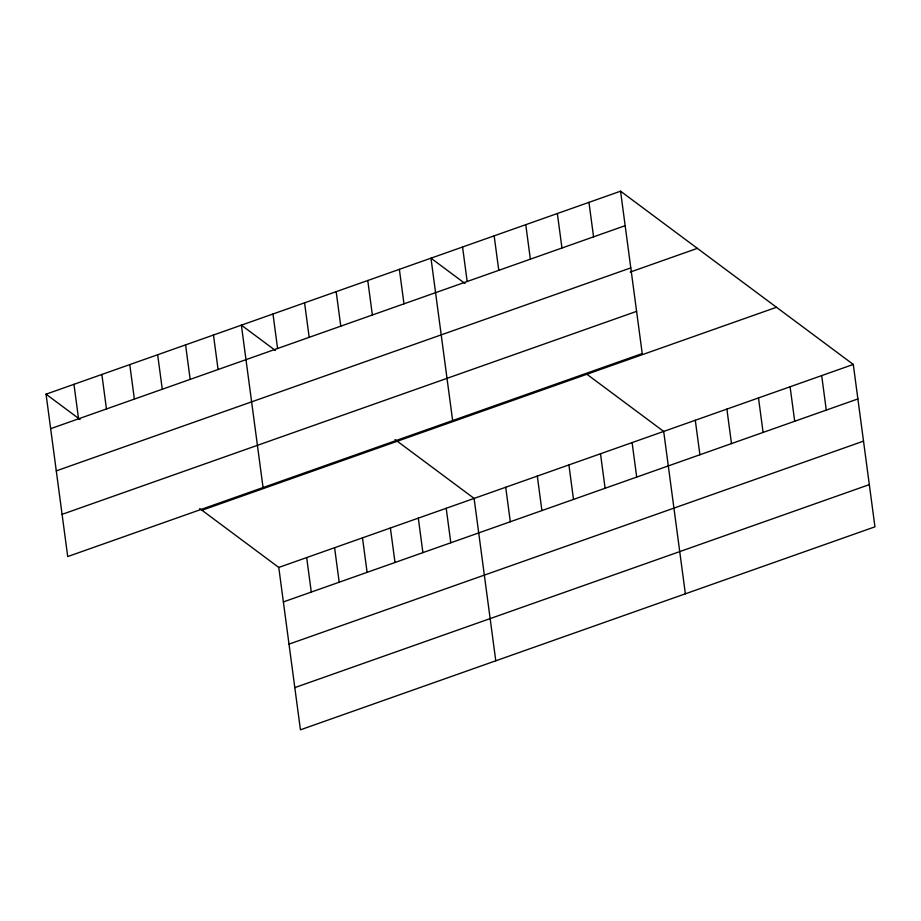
<?xml version="1.0" encoding="UTF-8"?>
<svg xmlns="http://www.w3.org/2000/svg" width="921" height="921" viewBox="0 0 921 921"><rect width="100%" height="100%" fill="white"/><g stroke="black" fill="none" stroke-linecap="round" stroke-linejoin="round"><path stroke-width="1.38" d="M620.558 191.188L642.225 353.56L67.717 556.56L46.05 394.176L620.558 191.188L853.283 364.44L874.95 526.824L300.442 729.812L278.775 567.44L199.719 508.576M50.655 428.679L625.152 225.68M56.285 470.873L630.793 267.884M630.206 272.086L697.358 248.359M62.087 514.355L636.584 311.367M201.975 510.257L776.484 307.269M278.775 567.44L853.283 364.44M283.38 601.931L857.888 398.931M289.01 644.136L863.518 441.136M294.812 687.619L869.32 484.619M464.978 283.495L430.97 258.168L452.637 420.552M586.896 374.248L663.696 431.431L685.362 593.815M275.391 350.475L241.383 325.159L263.049 487.543M395.051 439.559L474.108 498.411L495.774 660.794M46.05 394.176L80.058 419.504M821.682 375.607L826.287 410.098M790.091 386.762L794.696 421.265M758.49 397.93L763.095 432.421M726.888 409.097L731.493 443.588M695.297 420.264L699.902 454.755M632.105 442.587L636.699 477.09M588.956 202.344L593.561 236.847M600.504 453.754L605.109 488.245M557.355 213.511L561.96 248.002M568.902 464.921L573.507 499.412M525.764 224.678L530.358 259.169M537.311 476.088L541.905 510.579M494.163 235.845L498.768 270.337M505.71 487.255L510.315 521.747M462.561 247.012L467.166 281.504M446.201 508.277L450.806 542.768M399.369 269.335L403.974 303.826M418.307 518.132L422.9 552.635M367.767 280.502L372.372 314.994M390.4 527.998L395.005 562.489M336.177 291.669L340.782 326.161M362.494 537.852L367.099 572.344M304.575 302.836L309.18 337.328M334.588 547.719L339.193 582.21M306.681 557.573L311.286 592.065M272.984 313.992L277.578 348.495M213.476 335.025L218.081 369.517M185.57 344.88L190.175 379.371M157.664 354.735L162.269 389.238M129.769 364.601L134.362 399.092M101.863 374.456L106.456 408.959M73.956 384.322L78.561 418.813"/></g></svg>
